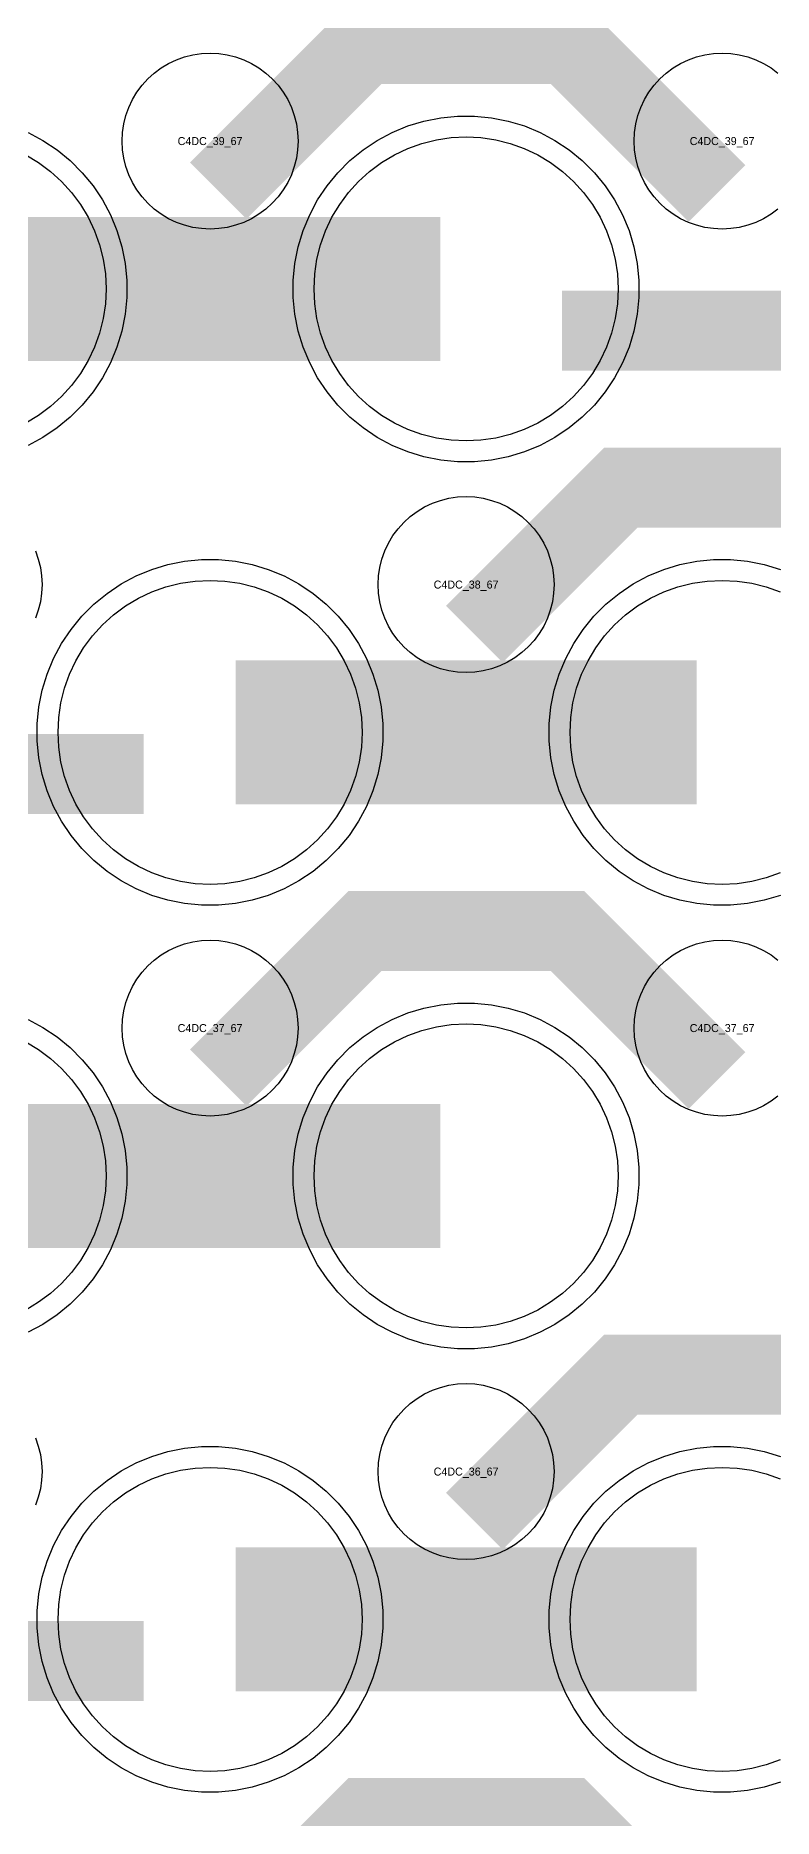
# Model space of a CAD drawing. Extents: x -11880 to 11880, y -14992 to 14992.
# Drawn here: x 9386 to 9616, y -9913 to -9356 of the extents above; entities that cross this region are included whole.
import ezdxf
from ezdxf.enums import TextEntityAlignment as Align

# ---------------------------------------------------------------- set-up
doc = ezdxf.new("R2010")
doc.units = 0
doc.header["$MEASUREMENT"] = 0
for name, color, linetype in [('GDS_775_DT_237', 138, 'CONTINUOUS'), ('RDL1_FS', 34, 'CONTINUOUS'), ('RDL_BS', 160, 'CONTINUOUS')]:
    doc.layers.add(name, color=color, linetype=linetype)

msp = doc.modelspace()

# ---------------------------------------------------------------- linework, layer by layer
at = {"layer": 'RDL1_FS'}
for points in [[(9520, -9483.074), (9515.343, -9482.845), (9510.732, -9482.161), (9506.209, -9481.029), (9501.819, -9479.457), (9497.605, -9477.465), (9493.605, -9475.067), (9489.86, -9472.289), (9486.406, -9469.159), (9483.276, -9465.705), (9480.498, -9461.96), (9478.1, -9457.96), (9476.108, -9453.746), (9474.536, -9449.356), (9473.404, -9444.833), (9472.72, -9440.222), (9472.491, -9435.565), (9472.72, -9430.908), (9473.404, -9426.297), (9474.536, -9421.774), (9476.108, -9417.384), (9478.1, -9413.17), (9480.498, -9409.17), (9483.276, -9405.425), (9486.406, -9401.971), (9489.86, -9398.841), (9493.605, -9396.063), (9497.605, -9393.665), (9501.819, -9391.673), (9506.209, -9390.101), (9510.732, -9388.969), (9515.343, -9388.285), (9520, -9388.056), (9524.657, -9388.285), (9529.268, -9388.969), (9533.791, -9390.101), (9538.181, -9391.673), (9542.395, -9393.665), (9546.395, -9396.063), (9550.14, -9398.841), (9553.594, -9401.971), (9556.724, -9405.425), (9559.502, -9409.17), (9561.9, -9413.17), (9563.892, -9417.384), (9565.464, -9421.774), (9566.596, -9426.297), (9567.28, -9430.908), (9567.509, -9435.565), (9567.28, -9440.222), (9566.596, -9444.833), (9565.464, -9449.356), (9563.892, -9453.746), (9561.9, -9457.96), (9559.502, -9461.96), (9556.724, -9465.705), (9553.594, -9469.159), (9550.14, -9472.289), (9546.395, -9475.067), (9542.395, -9477.465), (9538.181, -9479.457), (9533.791, -9481.029), (9529.268, -9482.161), (9524.657, -9482.845)], [(9440, -9898.769), (9435.343, -9898.54), (9430.732, -9897.856), (9426.209, -9896.724), (9421.819, -9895.152), (9417.605, -9893.16), (9413.605, -9890.762), (9409.86, -9887.984), (9406.406, -9884.854), (9403.276, -9881.4), (9400.498, -9877.655), (9398.1, -9873.655), (9396.108, -9869.441), (9394.536, -9865.051), (9393.404, -9860.528), (9392.72, -9855.917), (9392.491, -9851.26), (9392.72, -9846.603), (9393.404, -9841.992), (9394.536, -9837.469), (9396.108, -9833.079), (9398.1, -9828.865), (9400.498, -9824.865), (9403.276, -9821.12), (9406.406, -9817.666), (9409.86, -9814.536), (9413.605, -9811.758), (9417.605, -9809.36), (9421.819, -9807.368), (9426.209, -9805.796), (9430.732, -9804.664), (9435.343, -9803.98), (9440, -9803.751), (9444.657, -9803.98), (9449.268, -9804.664), (9453.791, -9805.796), (9458.181, -9807.368), (9462.395, -9809.36), (9466.395, -9811.758), (9470.14, -9814.536), (9473.594, -9817.666), (9476.724, -9821.12), (9479.502, -9824.865), (9481.9, -9828.865), (9483.892, -9833.079), (9485.464, -9837.469), (9486.596, -9841.992), (9487.28, -9846.603), (9487.509, -9851.26), (9487.28, -9855.917), (9486.596, -9860.528), (9485.464, -9865.051), (9483.892, -9869.441), (9481.9, -9873.655), (9479.502, -9877.655), (9476.724, -9881.4), (9473.594, -9884.854), (9470.14, -9887.984), (9466.395, -9890.762), (9462.395, -9893.16), (9458.181, -9895.152), (9453.791, -9896.724), (9449.268, -9897.856), (9444.657, -9898.54)]]:
    msp.add_lwpolyline(points, close=True, dxfattribs=at)
for points in [[(9382.395, -9393.665), (9386.395, -9396.063), (9390.14, -9398.841), (9393.594, -9401.971), (9396.724, -9405.425), (9399.502, -9409.17), (9401.9, -9413.17), (9403.892, -9417.384), (9405.464, -9421.774), (9406.596, -9426.297), (9407.28, -9430.908), (9407.509, -9435.565), (9407.28, -9440.222), (9406.596, -9444.833), (9405.464, -9449.356), (9403.892, -9453.746), (9401.9, -9457.96), (9399.502, -9461.96), (9396.724, -9465.705), (9393.594, -9469.159), (9390.14, -9472.289), (9386.395, -9475.067), (9382.395, -9477.465)], [(9618.181, -9895.152), (9613.791, -9896.724), (9609.268, -9897.856), (9604.657, -9898.54), (9600, -9898.769), (9595.343, -9898.54), (9590.732, -9897.856), (9586.209, -9896.724), (9581.819, -9895.152), (9577.605, -9893.16), (9573.605, -9890.762), (9569.86, -9887.984), (9566.406, -9884.854), (9563.276, -9881.4), (9560.498, -9877.655), (9558.1, -9873.655), (9556.108, -9869.441), (9554.536, -9865.051), (9553.404, -9860.528), (9552.72, -9855.917), (9552.491, -9851.26), (9552.72, -9846.603), (9553.404, -9841.992), (9554.536, -9837.469), (9556.108, -9833.079), (9558.1, -9828.865), (9560.498, -9824.865), (9563.276, -9821.12), (9566.406, -9817.666), (9569.86, -9814.536), (9573.605, -9811.758), (9577.605, -9809.36), (9581.819, -9807.368), (9586.209, -9805.796), (9590.732, -9804.664), (9595.343, -9803.98), (9600, -9803.751), (9604.657, -9803.98), (9609.268, -9804.664), (9613.791, -9805.796), (9618.181, -9807.368)]]:
    msp.add_lwpolyline(points, dxfattribs=at)
for points in [[(9368.002, -9435.565, 45, 45, 0), (9440.002, -9435.565, 45, 45, 0)], [(9440.002, -9435.565, 45, 45, 0), (9512.002, -9435.565, 45, 45, 0)], [(9448.002, -9851.26, 45, 45, 0), (9520.002, -9851.26, 45, 45, 0)], [(9520.002, -9851.26, 45, 45, 0), (9592.002, -9851.26, 45, 45, 0)]]:
    msp.add_lwpolyline(points, format="xyseb", dxfattribs=at)
at = {"layer": 'RDL1_FS', "color": 241, "true_color": 0xf7abae}
for points in [[(9440, -9621.639), (9435.343, -9621.41), (9430.732, -9620.726), (9426.209, -9619.594), (9421.819, -9618.022), (9417.605, -9616.03), (9413.605, -9613.632), (9409.86, -9610.854), (9406.406, -9607.724), (9403.276, -9604.27), (9400.498, -9600.525), (9398.1, -9596.525), (9396.108, -9592.311), (9394.536, -9587.921), (9393.404, -9583.398), (9392.72, -9578.787), (9392.491, -9574.13), (9392.72, -9569.473), (9393.404, -9564.862), (9394.536, -9560.339), (9396.108, -9555.949), (9398.1, -9551.735), (9400.498, -9547.735), (9403.276, -9543.99), (9406.406, -9540.536), (9409.86, -9537.406), (9413.605, -9534.628), (9417.605, -9532.23), (9421.819, -9530.238), (9426.209, -9528.666), (9430.732, -9527.534), (9435.343, -9526.85), (9440, -9526.621), (9444.657, -9526.85), (9449.268, -9527.534), (9453.791, -9528.666), (9458.181, -9530.238), (9462.395, -9532.23), (9466.395, -9534.628), (9470.14, -9537.406), (9473.594, -9540.536), (9476.724, -9543.99), (9479.502, -9547.735), (9481.9, -9551.735), (9483.892, -9555.949), (9485.464, -9560.339), (9486.596, -9564.862), (9487.28, -9569.473), (9487.509, -9574.13), (9487.28, -9578.787), (9486.596, -9583.398), (9485.464, -9587.921), (9483.892, -9592.311), (9481.9, -9596.525), (9479.502, -9600.525), (9476.724, -9604.27), (9473.594, -9607.724), (9470.14, -9610.854), (9466.395, -9613.632), (9462.395, -9616.03), (9458.181, -9618.022), (9453.791, -9619.594), (9449.268, -9620.726), (9444.657, -9621.41)], [(9520, -9760.204), (9515.343, -9759.975), (9510.732, -9759.291), (9506.209, -9758.159), (9501.819, -9756.587), (9497.605, -9754.595), (9493.605, -9752.197), (9489.86, -9749.419), (9486.406, -9746.289), (9483.276, -9742.835), (9480.498, -9739.09), (9478.1, -9735.09), (9476.108, -9730.876), (9474.536, -9726.486), (9473.404, -9721.963), (9472.72, -9717.352), (9472.491, -9712.695), (9472.72, -9708.038), (9473.404, -9703.427), (9474.536, -9698.904), (9476.108, -9694.514), (9478.1, -9690.3), (9480.498, -9686.3), (9483.276, -9682.555), (9486.406, -9679.101), (9489.86, -9675.971), (9493.605, -9673.193), (9497.605, -9670.795), (9501.819, -9668.803), (9506.209, -9667.231), (9510.732, -9666.099), (9515.343, -9665.415), (9520, -9665.186), (9524.657, -9665.415), (9529.268, -9666.099), (9533.791, -9667.231), (9538.181, -9668.803), (9542.395, -9670.795), (9546.395, -9673.193), (9550.14, -9675.971), (9553.594, -9679.101), (9556.724, -9682.555), (9559.502, -9686.3), (9561.9, -9690.3), (9563.892, -9694.514), (9565.464, -9698.904), (9566.596, -9703.427), (9567.28, -9708.038), (9567.509, -9712.695), (9567.28, -9717.352), (9566.596, -9721.963), (9565.464, -9726.486), (9563.892, -9730.876), (9561.9, -9735.09), (9559.502, -9739.09), (9556.724, -9742.835), (9553.594, -9746.289), (9550.14, -9749.419), (9546.395, -9752.197), (9542.395, -9754.595), (9538.181, -9756.587), (9533.791, -9758.159), (9529.268, -9759.291), (9524.657, -9759.975)]]:
    msp.add_lwpolyline(points, close=True, dxfattribs=at)
for points in [[(9618.181, -9618.022), (9613.791, -9619.594), (9609.268, -9620.726), (9604.657, -9621.41), (9600, -9621.639), (9595.343, -9621.41), (9590.732, -9620.726), (9586.209, -9619.594), (9581.819, -9618.022), (9577.605, -9616.03), (9573.605, -9613.632), (9569.86, -9610.854), (9566.406, -9607.724), (9563.276, -9604.27), (9560.498, -9600.525), (9558.1, -9596.525), (9556.108, -9592.311), (9554.536, -9587.921), (9553.404, -9583.398), (9552.72, -9578.787), (9552.491, -9574.13), (9552.72, -9569.473), (9553.404, -9564.862), (9554.536, -9560.339), (9556.108, -9555.949), (9558.1, -9551.735), (9560.498, -9547.735), (9563.276, -9543.99), (9566.406, -9540.536), (9569.86, -9537.406), (9573.605, -9534.628), (9577.605, -9532.23), (9581.819, -9530.238), (9586.209, -9528.666), (9590.732, -9527.534), (9595.343, -9526.85), (9600, -9526.621), (9604.657, -9526.85), (9609.268, -9527.534), (9613.791, -9528.666), (9618.181, -9530.238)], [(9382.395, -9670.795), (9386.395, -9673.193), (9390.14, -9675.971), (9393.594, -9679.101), (9396.724, -9682.555), (9399.502, -9686.3), (9401.9, -9690.3), (9403.892, -9694.514), (9405.464, -9698.904), (9406.596, -9703.427), (9407.28, -9708.038), (9407.509, -9712.695), (9407.28, -9717.352), (9406.596, -9721.963), (9405.464, -9726.486), (9403.892, -9730.876), (9401.9, -9735.09), (9399.502, -9739.09), (9396.724, -9742.835), (9393.594, -9746.289), (9390.14, -9749.419), (9386.395, -9752.197), (9382.395, -9754.595)]]:
    msp.add_lwpolyline(points, dxfattribs=at)
for points in [[(9448.002, -9574.13, 45, 45, 0), (9520.002, -9574.13, 45, 45, 0)], [(9520.002, -9574.13, 45, 45, 0), (9592.002, -9574.13, 45, 45, 0)], [(9368.002, -9712.695, 45, 45, 0), (9440.002, -9712.695, 45, 45, 0)], [(9440.002, -9712.695, 45, 45, 0), (9512.002, -9712.695, 45, 45, 0)]]:
    msp.add_lwpolyline(points, format="xyseb", dxfattribs=at)
at = {"layer": 'RDL_BS'}
for points in [[(9442.562, -9404.879, 25, 25, 0), (9488.377, -9359.064, 25, 25, 0), (9521.93, -9359.064, 25, 25, 0)], [(9598.401, -9405.778, 25, 25, 0), (9551.687, -9359.064, 25, 25, 0), (9521.929, -9359.064, 25, 25, 0)], [(9550.016, -9448.578, 25, 25, 0), (9659.281, -9448.578, 25, 25, 0)], [(9522.562, -9543.444, 25, 25, 0), (9568.377, -9497.629, 25, 25, 0), (9601.93, -9497.629, 25, 25, 0)], [(9678.401, -9544.343, 25, 25, 0), (9631.687, -9497.629, 25, 25, 0), (9601.929, -9497.629, 25, 25, 0)], [(9442.562, -9682.009, 25, 25, 0), (9488.377, -9636.194, 25, 25, 0), (9521.93, -9636.194, 25, 25, 0)], [(9598.401, -9682.908, 25, 25, 0), (9551.687, -9636.194, 25, 25, 0), (9521.929, -9636.194, 25, 25, 0)], [(9522.562, -9820.574, 25, 25, 0), (9568.377, -9774.759, 25, 25, 0), (9601.93, -9774.759, 25, 25, 0)], [(9678.401, -9821.473, 25, 25, 0), (9631.687, -9774.759, 25, 25, 0), (9601.929, -9774.759, 25, 25, 0)], [(9310.016, -9864.273, 25, 25, 0), (9419.281, -9864.273, 25, 25, 0)], [(9442.562, -9959.134, 25, 25, 0), (9488.377, -9913.319, 25, 25, 0), (9521.93, -9913.319, 25, 25, 0)], [(9598.401, -9960.033, 25, 25, 0), (9551.687, -9913.319, 25, 25, 0), (9521.929, -9913.319, 25, 25, 0)]]:
    msp.add_lwpolyline(points, format="xyseb", dxfattribs=at)
for points in [[(9440, -9416.871), (9437.307, -9416.739), (9434.635, -9416.343), (9432.016, -9415.686), (9429.481, -9414.779), (9427.044, -9413.627), (9424.72, -9412.234), (9422.557, -9410.631), (9420.558, -9408.819), (9418.746, -9406.82), (9417.143, -9404.657), (9415.75, -9402.333), (9414.598, -9399.896), (9413.691, -9397.361), (9413.034, -9394.742), (9412.638, -9392.07), (9412.506, -9389.377), (9412.638, -9386.684), (9413.034, -9384.012), (9413.691, -9381.393), (9414.598, -9378.858), (9415.75, -9376.421), (9417.143, -9374.097), (9418.746, -9371.934), (9420.558, -9369.935), (9422.557, -9368.123), (9424.72, -9366.52), (9427.044, -9365.127), (9429.481, -9363.975), (9432.016, -9363.068), (9434.635, -9362.411), (9437.307, -9362.015), (9440, -9361.883), (9442.693, -9362.015), (9445.365, -9362.411), (9447.984, -9363.068), (9450.519, -9363.975), (9452.956, -9365.127), (9455.28, -9366.52), (9457.443, -9368.123), (9459.442, -9369.935), (9461.254, -9371.934), (9462.857, -9374.097), (9464.25, -9376.421), (9465.402, -9378.858), (9466.309, -9381.393), (9466.966, -9384.012), (9467.362, -9386.684), (9467.494, -9389.377), (9467.362, -9392.07), (9466.966, -9394.742), (9466.309, -9397.361), (9465.402, -9399.896), (9464.25, -9402.333), (9462.857, -9404.657), (9461.254, -9406.82), (9459.442, -9408.819), (9457.443, -9410.631), (9455.28, -9412.234), (9452.956, -9413.627), (9450.519, -9414.779), (9447.984, -9415.686), (9445.365, -9416.343), (9442.693, -9416.739)], [(9517.356, -9489.565), (9512.062, -9489.048), (9506.835, -9488.002), (9501.795, -9486.471), (9496.885, -9484.44), (9492.223, -9481.948), (9487.809, -9479.001), (9483.708, -9475.639), (9479.926, -9471.857), (9476.564, -9467.756), (9473.617, -9463.342), (9471.125, -9458.68), (9469.094, -9453.77), (9467.563, -9448.73), (9466.517, -9443.503), (9466, -9438.209), (9466, -9432.921), (9466.517, -9427.627), (9467.563, -9422.4), (9469.094, -9417.36), (9471.125, -9412.45), (9473.617, -9407.788), (9476.564, -9403.374), (9479.926, -9399.273), (9483.708, -9395.491), (9487.809, -9392.129), (9492.223, -9389.182), (9496.885, -9386.69), (9501.795, -9384.659), (9506.835, -9383.128), (9512.062, -9382.082), (9517.356, -9381.565), (9522.644, -9381.565), (9527.938, -9382.082), (9533.165, -9383.128), (9538.205, -9384.659), (9543.115, -9386.69), (9547.777, -9389.182), (9552.191, -9392.129), (9556.292, -9395.491), (9560.074, -9399.273), (9563.436, -9403.374), (9566.383, -9407.788), (9568.875, -9412.45), (9570.906, -9417.36), (9572.437, -9422.4), (9573.483, -9427.627), (9574, -9432.921), (9574, -9438.209), (9573.483, -9443.503), (9572.437, -9448.73), (9570.906, -9453.77), (9568.875, -9458.68), (9566.383, -9463.342), (9563.436, -9467.756), (9560.074, -9471.857), (9556.292, -9475.639), (9552.191, -9479.001), (9547.777, -9481.948), (9543.115, -9484.44), (9538.205, -9486.471), (9533.165, -9488.002), (9527.938, -9489.048), (9522.644, -9489.565)], [(9520, -9555.436), (9517.307, -9555.304), (9514.635, -9554.908), (9512.016, -9554.251), (9509.481, -9553.344), (9507.044, -9552.192), (9504.72, -9550.799), (9502.557, -9549.196), (9500.558, -9547.384), (9498.746, -9545.385), (9497.143, -9543.222), (9495.75, -9540.898), (9494.598, -9538.461), (9493.691, -9535.926), (9493.034, -9533.307), (9492.638, -9530.635), (9492.506, -9527.942), (9492.638, -9525.249), (9493.034, -9522.577), (9493.691, -9519.958), (9494.598, -9517.423), (9495.75, -9514.986), (9497.143, -9512.662), (9498.746, -9510.499), (9500.558, -9508.5), (9502.557, -9506.688), (9504.72, -9505.085), (9507.044, -9503.692), (9509.481, -9502.54), (9512.016, -9501.633), (9514.635, -9500.976), (9517.307, -9500.58), (9520, -9500.448), (9522.693, -9500.58), (9525.365, -9500.976), (9527.984, -9501.633), (9530.519, -9502.54), (9532.956, -9503.692), (9535.28, -9505.085), (9537.443, -9506.688), (9539.442, -9508.5), (9541.254, -9510.499), (9542.857, -9512.662), (9544.25, -9514.986), (9545.402, -9517.423), (9546.309, -9519.958), (9546.966, -9522.577), (9547.362, -9525.249), (9547.494, -9527.942), (9547.362, -9530.635), (9546.966, -9533.307), (9546.309, -9535.926), (9545.402, -9538.461), (9544.25, -9540.898), (9542.857, -9543.222), (9541.254, -9545.385), (9539.442, -9547.384), (9537.443, -9549.196), (9535.28, -9550.799), (9532.956, -9552.192), (9530.519, -9553.344), (9527.984, -9554.251), (9525.365, -9554.908), (9522.693, -9555.304)], [(9440, -9694.001), (9437.307, -9693.869), (9434.635, -9693.473), (9432.016, -9692.816), (9429.481, -9691.909), (9427.044, -9690.757), (9424.72, -9689.364), (9422.557, -9687.761), (9420.558, -9685.949), (9418.746, -9683.95), (9417.143, -9681.787), (9415.75, -9679.463), (9414.598, -9677.026), (9413.691, -9674.491), (9413.034, -9671.872), (9412.638, -9669.2), (9412.506, -9666.507), (9412.638, -9663.814), (9413.034, -9661.142), (9413.691, -9658.523), (9414.598, -9655.988), (9415.75, -9653.551), (9417.143, -9651.227), (9418.746, -9649.064), (9420.558, -9647.065), (9422.557, -9645.253), (9424.72, -9643.65), (9427.044, -9642.257), (9429.481, -9641.105), (9432.016, -9640.198), (9434.635, -9639.541), (9437.307, -9639.145), (9440, -9639.013), (9442.693, -9639.145), (9445.365, -9639.541), (9447.984, -9640.198), (9450.519, -9641.105), (9452.956, -9642.257), (9455.28, -9643.65), (9457.443, -9645.253), (9459.442, -9647.065), (9461.254, -9649.064), (9462.857, -9651.227), (9464.25, -9653.551), (9465.402, -9655.988), (9466.309, -9658.523), (9466.966, -9661.142), (9467.362, -9663.814), (9467.494, -9666.507), (9467.362, -9669.2), (9466.966, -9671.872), (9466.309, -9674.491), (9465.402, -9677.026), (9464.25, -9679.463), (9462.857, -9681.787), (9461.254, -9683.95), (9459.442, -9685.949), (9457.443, -9687.761), (9455.28, -9689.364), (9452.956, -9690.757), (9450.519, -9691.909), (9447.984, -9692.816), (9445.365, -9693.473), (9442.693, -9693.869)], [(9520, -9832.566), (9517.307, -9832.434), (9514.635, -9832.038), (9512.016, -9831.381), (9509.481, -9830.474), (9507.044, -9829.322), (9504.72, -9827.929), (9502.557, -9826.326), (9500.558, -9824.514), (9498.746, -9822.515), (9497.143, -9820.352), (9495.75, -9818.028), (9494.598, -9815.591), (9493.691, -9813.056), (9493.034, -9810.437), (9492.638, -9807.765), (9492.506, -9805.072), (9492.638, -9802.379), (9493.034, -9799.707), (9493.691, -9797.088), (9494.598, -9794.553), (9495.75, -9792.116), (9497.143, -9789.792), (9498.746, -9787.629), (9500.558, -9785.63), (9502.557, -9783.818), (9504.72, -9782.215), (9507.044, -9780.822), (9509.481, -9779.67), (9512.016, -9778.763), (9514.635, -9778.106), (9517.307, -9777.71), (9520, -9777.578), (9522.693, -9777.71), (9525.365, -9778.106), (9527.984, -9778.763), (9530.519, -9779.67), (9532.956, -9780.822), (9535.28, -9782.215), (9537.443, -9783.818), (9539.442, -9785.63), (9541.254, -9787.629), (9542.857, -9789.792), (9544.25, -9792.116), (9545.402, -9794.553), (9546.309, -9797.088), (9546.966, -9799.707), (9547.362, -9802.379), (9547.494, -9805.072), (9547.362, -9807.765), (9546.966, -9810.437), (9546.309, -9813.056), (9545.402, -9815.591), (9544.25, -9818.028), (9542.857, -9820.352), (9541.254, -9822.515), (9539.442, -9824.514), (9537.443, -9826.326), (9535.28, -9827.929), (9532.956, -9829.322), (9530.519, -9830.474), (9527.984, -9831.381), (9525.365, -9832.038), (9522.693, -9832.434)], [(9437.356, -9905.26), (9432.062, -9904.743), (9426.835, -9903.697), (9421.795, -9902.166), (9416.885, -9900.135), (9412.223, -9897.643), (9407.809, -9894.696), (9403.708, -9891.334), (9399.926, -9887.552), (9396.564, -9883.451), (9393.617, -9879.037), (9391.125, -9874.375), (9389.094, -9869.465), (9387.563, -9864.425), (9386.517, -9859.198), (9386, -9853.904), (9386, -9848.616), (9386.517, -9843.322), (9387.563, -9838.095), (9389.094, -9833.055), (9391.125, -9828.145), (9393.617, -9823.483), (9396.564, -9819.069), (9399.926, -9814.968), (9403.708, -9811.186), (9407.809, -9807.824), (9412.223, -9804.877), (9416.885, -9802.385), (9421.795, -9800.354), (9426.835, -9798.823), (9432.062, -9797.777), (9437.356, -9797.26), (9442.644, -9797.26), (9447.938, -9797.777), (9453.165, -9798.823), (9458.205, -9800.354), (9463.115, -9802.385), (9467.777, -9804.877), (9472.191, -9807.824), (9476.292, -9811.186), (9480.074, -9814.968), (9483.436, -9819.069), (9486.383, -9823.483), (9488.875, -9828.145), (9490.906, -9833.055), (9492.437, -9838.095), (9493.483, -9843.322), (9494, -9848.616), (9494, -9853.904), (9493.483, -9859.198), (9492.437, -9864.425), (9490.906, -9869.465), (9488.875, -9874.375), (9486.383, -9879.037), (9483.436, -9883.451), (9480.074, -9887.552), (9476.292, -9891.334), (9472.191, -9894.696), (9467.777, -9897.643), (9463.115, -9900.135), (9458.205, -9902.166), (9453.165, -9903.697), (9447.938, -9904.743), (9442.644, -9905.26)]]:
    msp.add_lwpolyline(points, close=True, dxfattribs=at)
for points in [[(9617.443, -9410.631), (9615.28, -9412.234), (9612.956, -9413.627), (9610.519, -9414.779), (9607.984, -9415.686), (9605.365, -9416.343), (9602.693, -9416.739), (9600, -9416.871), (9597.307, -9416.739), (9594.635, -9416.343), (9592.016, -9415.686), (9589.481, -9414.779), (9587.044, -9413.627), (9584.72, -9412.234), (9582.557, -9410.631), (9580.558, -9408.819), (9578.746, -9406.82), (9577.143, -9404.657), (9575.75, -9402.333), (9574.598, -9399.896), (9573.691, -9397.361), (9573.034, -9394.742), (9572.638, -9392.07), (9572.506, -9389.377), (9572.638, -9386.684), (9573.034, -9384.012), (9573.691, -9381.393), (9574.598, -9378.858), (9575.75, -9376.421), (9577.143, -9374.097), (9578.746, -9371.934), (9580.558, -9369.935), (9582.557, -9368.123), (9584.72, -9366.52), (9587.044, -9365.127), (9589.481, -9363.975), (9592.016, -9363.068), (9594.635, -9362.411), (9597.307, -9362.015), (9600, -9361.883), (9602.693, -9362.015), (9605.365, -9362.411), (9607.984, -9363.068), (9610.519, -9363.975), (9612.956, -9365.127), (9615.28, -9366.52), (9617.443, -9368.123)], [(9383.115, -9386.69), (9387.777, -9389.182), (9392.191, -9392.129), (9396.292, -9395.491), (9400.074, -9399.273), (9403.436, -9403.374), (9406.383, -9407.788), (9408.875, -9412.45), (9410.906, -9417.36), (9412.437, -9422.4), (9413.483, -9427.627), (9414, -9432.921), (9414, -9438.209), (9413.483, -9443.503), (9412.437, -9448.73), (9410.906, -9453.77), (9408.875, -9458.68), (9406.383, -9463.342), (9403.436, -9467.756), (9400.074, -9471.857), (9396.292, -9475.639), (9392.191, -9479.001), (9387.777, -9481.948), (9383.115, -9484.44)], [(9385.402, -9517.423), (9386.309, -9519.958), (9386.966, -9522.577), (9387.362, -9525.249), (9387.494, -9527.942), (9387.362, -9530.635), (9386.966, -9533.307), (9386.309, -9535.926), (9385.402, -9538.461)], [(9617.443, -9687.761), (9615.28, -9689.364), (9612.956, -9690.757), (9610.519, -9691.909), (9607.984, -9692.816), (9605.365, -9693.473), (9602.693, -9693.869), (9600, -9694.001), (9597.307, -9693.869), (9594.635, -9693.473), (9592.016, -9692.816), (9589.481, -9691.909), (9587.044, -9690.757), (9584.72, -9689.364), (9582.557, -9687.761), (9580.558, -9685.949), (9578.746, -9683.95), (9577.143, -9681.787), (9575.75, -9679.463), (9574.598, -9677.026), (9573.691, -9674.491), (9573.034, -9671.872), (9572.638, -9669.2), (9572.506, -9666.507), (9572.638, -9663.814), (9573.034, -9661.142), (9573.691, -9658.523), (9574.598, -9655.988), (9575.75, -9653.551), (9577.143, -9651.227), (9578.746, -9649.064), (9580.558, -9647.065), (9582.557, -9645.253), (9584.72, -9643.65), (9587.044, -9642.257), (9589.481, -9641.105), (9592.016, -9640.198), (9594.635, -9639.541), (9597.307, -9639.145), (9600, -9639.013), (9602.693, -9639.145), (9605.365, -9639.541), (9607.984, -9640.198), (9610.519, -9641.105), (9612.956, -9642.257), (9615.28, -9643.65), (9617.443, -9645.253)], [(9385.402, -9794.553), (9386.309, -9797.088), (9386.966, -9799.707), (9387.362, -9802.379), (9387.494, -9805.072), (9387.362, -9807.765), (9386.966, -9810.437), (9386.309, -9813.056), (9385.402, -9815.591)], [(9618.205, -9902.166), (9613.165, -9903.697), (9607.938, -9904.743), (9602.644, -9905.26), (9597.356, -9905.26), (9592.062, -9904.743), (9586.835, -9903.697), (9581.795, -9902.166), (9576.885, -9900.135), (9572.223, -9897.643), (9567.809, -9894.696), (9563.708, -9891.334), (9559.926, -9887.552), (9556.564, -9883.451), (9553.617, -9879.037), (9551.125, -9874.375), (9549.094, -9869.465), (9547.563, -9864.425), (9546.517, -9859.198), (9546, -9853.904), (9546, -9848.616), (9546.517, -9843.322), (9547.563, -9838.095), (9549.094, -9833.055), (9551.125, -9828.145), (9553.617, -9823.483), (9556.564, -9819.069), (9559.926, -9814.968), (9563.708, -9811.186), (9567.809, -9807.824), (9572.223, -9804.877), (9576.885, -9802.385), (9581.795, -9800.354), (9586.835, -9798.823), (9592.062, -9797.777), (9597.356, -9797.26), (9602.644, -9797.26), (9607.938, -9797.777), (9613.165, -9798.823), (9618.205, -9800.354)]]:
    msp.add_lwpolyline(points, dxfattribs=at)
at = {"layer": 'RDL_BS', "color": 241, "true_color": 0xf7abae}
for points in [[(9437.356, -9628.13), (9432.062, -9627.613), (9426.835, -9626.567), (9421.795, -9625.036), (9416.885, -9623.005), (9412.223, -9620.513), (9407.809, -9617.566), (9403.708, -9614.204), (9399.926, -9610.422), (9396.564, -9606.321), (9393.617, -9601.907), (9391.125, -9597.245), (9389.094, -9592.335), (9387.563, -9587.295), (9386.517, -9582.068), (9386, -9576.774), (9386, -9571.486), (9386.517, -9566.192), (9387.563, -9560.965), (9389.094, -9555.925), (9391.125, -9551.015), (9393.617, -9546.353), (9396.564, -9541.939), (9399.926, -9537.838), (9403.708, -9534.056), (9407.809, -9530.694), (9412.223, -9527.747), (9416.885, -9525.255), (9421.795, -9523.224), (9426.835, -9521.693), (9432.062, -9520.647), (9437.356, -9520.13), (9442.644, -9520.13), (9447.938, -9520.647), (9453.165, -9521.693), (9458.205, -9523.224), (9463.115, -9525.255), (9467.777, -9527.747), (9472.191, -9530.694), (9476.292, -9534.056), (9480.074, -9537.838), (9483.436, -9541.939), (9486.383, -9546.353), (9488.875, -9551.015), (9490.906, -9555.925), (9492.437, -9560.965), (9493.483, -9566.192), (9494, -9571.486), (9494, -9576.774), (9493.483, -9582.068), (9492.437, -9587.295), (9490.906, -9592.335), (9488.875, -9597.245), (9486.383, -9601.907), (9483.436, -9606.321), (9480.074, -9610.422), (9476.292, -9614.204), (9472.191, -9617.566), (9467.777, -9620.513), (9463.115, -9623.005), (9458.205, -9625.036), (9453.165, -9626.567), (9447.938, -9627.613), (9442.644, -9628.13)], [(9517.356, -9766.695), (9512.062, -9766.178), (9506.835, -9765.132), (9501.795, -9763.601), (9496.885, -9761.57), (9492.223, -9759.078), (9487.809, -9756.131), (9483.708, -9752.769), (9479.926, -9748.987), (9476.564, -9744.886), (9473.617, -9740.472), (9471.125, -9735.81), (9469.094, -9730.9), (9467.563, -9725.86), (9466.517, -9720.633), (9466, -9715.339), (9466, -9710.051), (9466.517, -9704.757), (9467.563, -9699.53), (9469.094, -9694.49), (9471.125, -9689.58), (9473.617, -9684.918), (9476.564, -9680.504), (9479.926, -9676.403), (9483.708, -9672.621), (9487.809, -9669.259), (9492.223, -9666.312), (9496.885, -9663.82), (9501.795, -9661.789), (9506.835, -9660.258), (9512.062, -9659.212), (9517.356, -9658.695), (9522.644, -9658.695), (9527.938, -9659.212), (9533.165, -9660.258), (9538.205, -9661.789), (9543.115, -9663.82), (9547.777, -9666.312), (9552.191, -9669.259), (9556.292, -9672.621), (9560.074, -9676.403), (9563.436, -9680.504), (9566.383, -9684.918), (9568.875, -9689.58), (9570.906, -9694.49), (9572.437, -9699.53), (9573.483, -9704.757), (9574, -9710.051), (9574, -9715.339), (9573.483, -9720.633), (9572.437, -9725.86), (9570.906, -9730.9), (9568.875, -9735.81), (9566.383, -9740.472), (9563.436, -9744.886), (9560.074, -9748.987), (9556.292, -9752.769), (9552.191, -9756.131), (9547.777, -9759.078), (9543.115, -9761.57), (9538.205, -9763.601), (9533.165, -9765.132), (9527.938, -9766.178), (9522.644, -9766.695)]]:
    msp.add_lwpolyline(points, close=True, dxfattribs=at)
for points in [[(9618.205, -9625.036), (9613.165, -9626.567), (9607.938, -9627.613), (9602.644, -9628.13), (9597.356, -9628.13), (9592.062, -9627.613), (9586.835, -9626.567), (9581.795, -9625.036), (9576.885, -9623.005), (9572.223, -9620.513), (9567.809, -9617.566), (9563.708, -9614.204), (9559.926, -9610.422), (9556.564, -9606.321), (9553.617, -9601.907), (9551.125, -9597.245), (9549.094, -9592.335), (9547.563, -9587.295), (9546.517, -9582.068), (9546, -9576.774), (9546, -9571.486), (9546.517, -9566.192), (9547.563, -9560.965), (9549.094, -9555.925), (9551.125, -9551.015), (9553.617, -9546.353), (9556.564, -9541.939), (9559.926, -9537.838), (9563.708, -9534.056), (9567.809, -9530.694), (9572.223, -9527.747), (9576.885, -9525.255), (9581.795, -9523.224), (9586.835, -9521.693), (9592.062, -9520.647), (9597.356, -9520.13), (9602.644, -9520.13), (9607.938, -9520.647), (9613.165, -9521.693), (9618.205, -9523.224)], [(9383.115, -9663.82), (9387.777, -9666.312), (9392.191, -9669.259), (9396.292, -9672.621), (9400.074, -9676.403), (9403.436, -9680.504), (9406.383, -9684.918), (9408.875, -9689.58), (9410.906, -9694.49), (9412.437, -9699.53), (9413.483, -9704.757), (9414, -9710.051), (9414, -9715.339), (9413.483, -9720.633), (9412.437, -9725.86), (9410.906, -9730.9), (9408.875, -9735.81), (9406.383, -9740.472), (9403.436, -9744.886), (9400.074, -9748.987), (9396.292, -9752.769), (9392.191, -9756.131), (9387.777, -9759.078), (9383.115, -9761.57)]]:
    msp.add_lwpolyline(points, dxfattribs=at)
msp.add_lwpolyline([(9310.016, -9587.143, 25, 25, 0), (9419.281, -9587.143, 25, 25, 0)], format="xyseb", dxfattribs=at)

# ---------------------------------------------------------------- texts
at = {"layer": 'GDS_775_DT_237'}
for s, p in [('C4DC_39_67', (9440, -9389.377)), ('C4DC_39_67', (9440, -9389.377)), ('C4DC_39_67', (9600, -9389.377)), ('C4DC_39_67', (9600, -9389.377)), ('C4DC_38_67', (9520, -9527.942)), ('C4DC_38_67', (9520, -9527.942)), ('C4DC_37_67', (9440, -9666.507)), ('C4DC_37_67', (9440, -9666.507)), ('C4DC_37_67', (9600, -9666.507)), ('C4DC_37_67', (9600, -9666.507)), ('C4DC_36_67', (9520, -9805.072)), ('C4DC_36_67', (9520, -9805.072))]:
    msp.add_text(s, height=2.5, dxfattribs=at).set_placement(p, align=Align.MIDDLE_CENTER)

doc.saveas('drawing.dxf')
